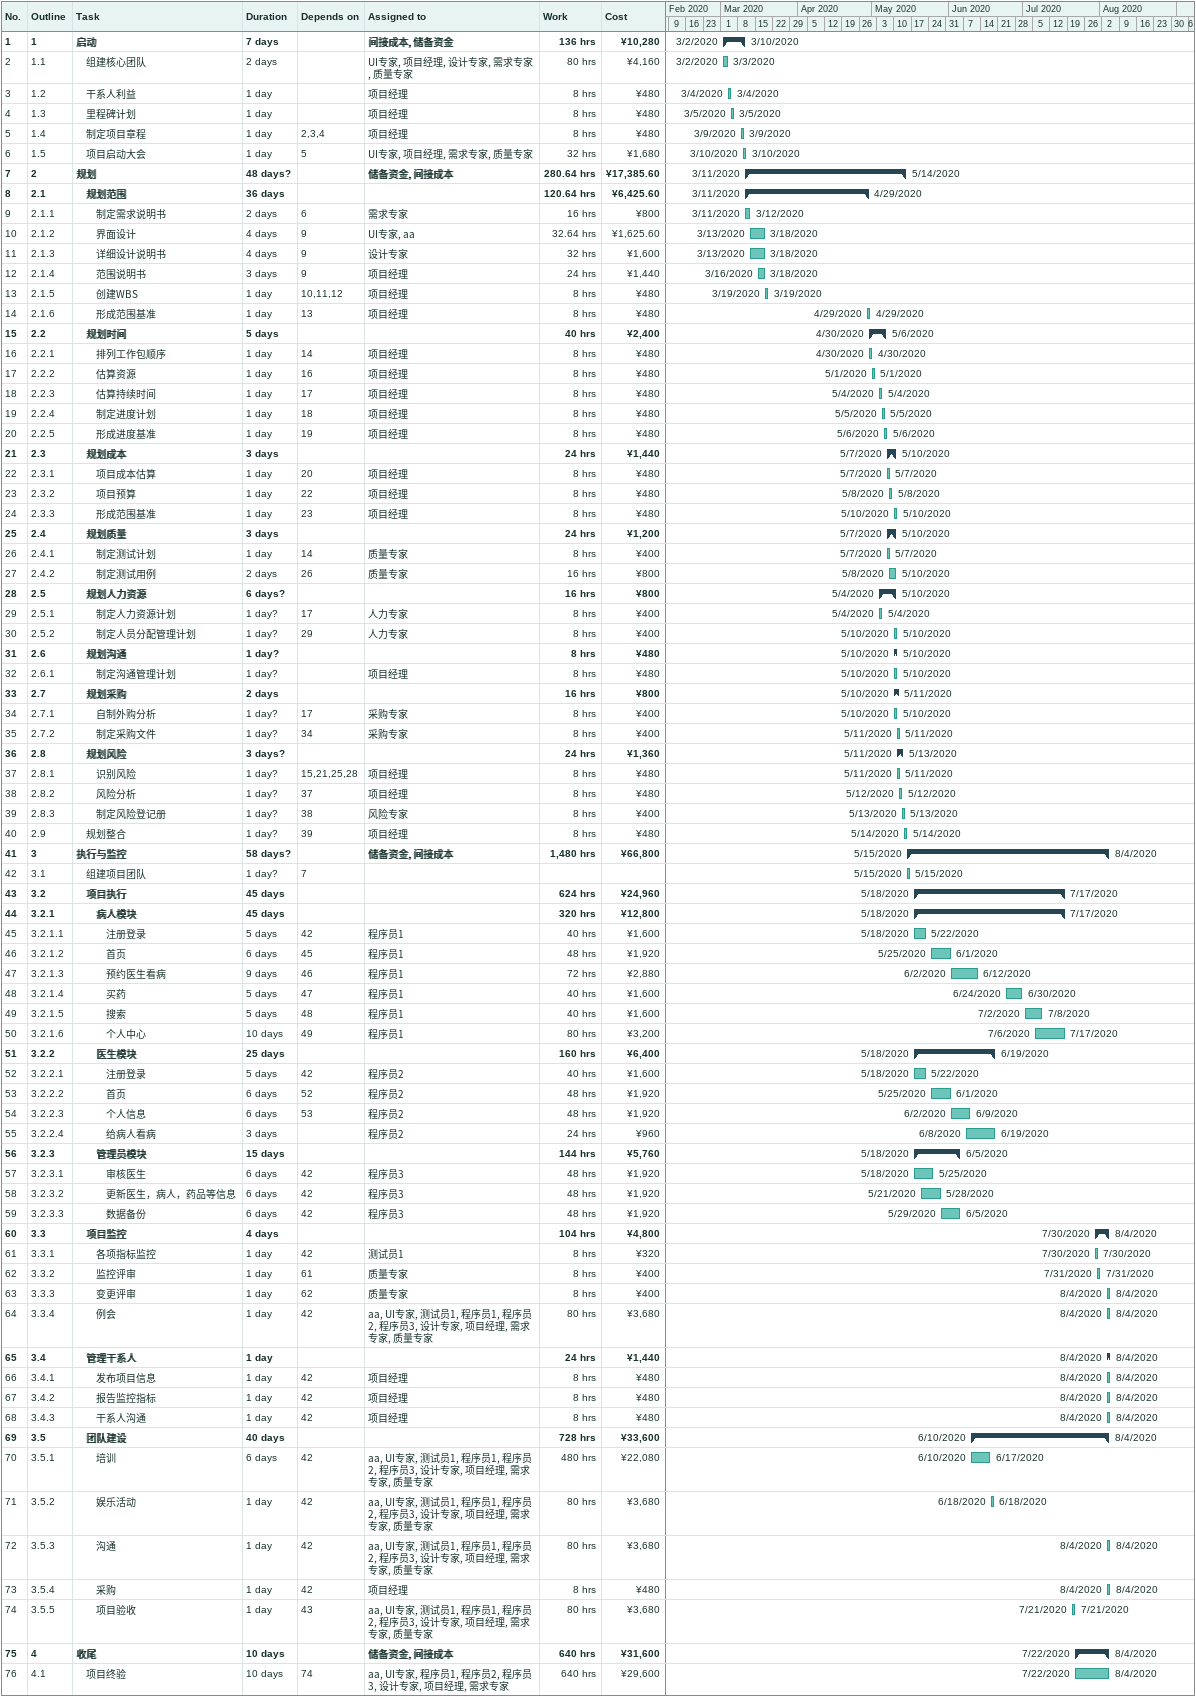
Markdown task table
| ID | WBS | Task | Duration | Start | Finish | Predecessors | Resources | Work (h) | Cost (¥) |
|---|---|---|---|---|---|---|---|---|---|
| 1 | 1 | **启动** | 7d | 2020-03-02 | 2020-03-10 |  | 间接成本, 储备资金 | 136 | 10280 |
| 2 | 1.1 | 组建核心团队 | 2d | 2020-03-02 | 2020-03-03 |  | UI专家, 项目经理, 设计专家, 需求专家, 质量专家 | 80 | 4160 |
| 3 | 1.2 | 干系人利益 | 1d | 2020-03-04 | 2020-03-04 |  | 项目经理 | 8 | 480 |
| 4 | 1.3 | 里程碑计划 | 1d | 2020-03-05 | 2020-03-05 |  | 项目经理 | 8 | 480 |
| 5 | 1.4 | 制定项目章程 | 1d | 2020-03-09 | 2020-03-09 | 2, 3, 4 | 项目经理 | 8 | 480 |
| 6 | 1.5 | 项目启动大会 | 1d | 2020-03-10 | 2020-03-10 | 5 | UI专家, 项目经理, 需求专家, 质量专家 | 32 | 1680 |
| 7 | 2 | **规划** | 48d? | 2020-03-11 | 2020-05-14 |  | 储备资金, 间接成本 | 280.64 | 17385.60 |
| 8 | 2.1 | **规划范围** | 36d | 2020-03-11 | 2020-04-29 |  |  | 120.64 | 6425.60 |
| 9 | 2.1.1 | 制定需求说明书 | 2d | 2020-03-11 | 2020-03-12 | 6 | 需求专家 | 16 | 800 |
| 10 | 2.1.2 | 界面设计 | 4d | 2020-03-13 | 2020-03-18 | 9 | UI专家, aa | 32.64 | 1625.60 |
| 11 | 2.1.3 | 详细设计说明书 | 4d | 2020-03-13 | 2020-03-18 | 9 | 设计专家 | 32 | 1600 |
| 12 | 2.1.4 | 范围说明书 | 3d | 2020-03-16 | 2020-03-18 | 9 | 项目经理 | 24 | 1440 |
| 13 | 2.1.5 | 创建WBS | 1d | 2020-03-19 | 2020-03-19 | 10, 11, 12 | 项目经理 | 8 | 480 |
| 14 | 2.1.6 | 形成范围基准 | 1d | 2020-04-29 | 2020-04-29 | 13 | 项目经理 | 8 | 480 |
| 15 | 2.2 | **规划时间** | 5d | 2020-04-30 | 2020-05-06 |  |  | 40 | 2400 |
| 16 | 2.2.1 | 排列工作包顺序 | 1d | 2020-04-30 | 2020-04-30 | 14 | 项目经理 | 8 | 480 |
| 17 | 2.2.2 | 估算资源 | 1d | 2020-05-01 | 2020-05-01 | 16 | 项目经理 | 8 | 480 |
| 18 | 2.2.3 | 估算持续时间 | 1d | 2020-05-04 | 2020-05-04 | 17 | 项目经理 | 8 | 480 |
| 19 | 2.2.4 | 制定进度计划 | 1d | 2020-05-05 | 2020-05-05 | 18 | 项目经理 | 8 | 480 |
| 20 | 2.2.5 | 形成进度基准 | 1d | 2020-05-06 | 2020-05-06 | 19 | 项目经理 | 8 | 480 |
| 21 | 2.3 | **规划成本** | 3d | 2020-05-07 | 2020-05-10 |  |  | 24 | 1440 |
| 22 | 2.3.1 | 项目成本估算 | 1d | 2020-05-07 | 2020-05-07 | 20 | 项目经理 | 8 | 480 |
| 23 | 2.3.2 | 项目预算 | 1d | 2020-05-08 | 2020-05-08 | 22 | 项目经理 | 8 | 480 |
| 24 | 2.3.3 | 形成范围基准 | 1d | 2020-05-10 | 2020-05-10 | 23 | 项目经理 | 8 | 480 |
| 25 | 2.4 | **规划质量** | 3d | 2020-05-07 | 2020-05-10 |  |  | 24 | 1200 |
| 26 | 2.4.1 | 制定测试计划 | 1d | 2020-05-07 | 2020-05-07 | 14 | 质量专家 | 8 | 400 |
| 27 | 2.4.2 | 制定测试用例 | 2d | 2020-05-08 | 2020-05-10 | 26 | 质量专家 | 16 | 800 |
| 28 | 2.5 | **规划人力资源** | 6d? | 2020-05-04 | 2020-05-10 |  |  | 16 | 800 |
| 29 | 2.5.1 | 制定人力资源计划 | 1d? | 2020-05-04 | 2020-05-04 | 17 | 人力专家 | 8 | 400 |
| 30 | 2.5.2 | 制定人员分配管理计划 | 1d? | 2020-05-10 | 2020-05-10 | 29 | 人力专家 | 8 | 400 |
| 31 | 2.6 | **规划沟通** | 1d? | 2020-05-10 | 2020-05-10 |  |  | 8 | 480 |
| 32 | 2.6.1 | 制定沟通管理计划 | 1d? | 2020-05-10 | 2020-05-10 |  | 项目经理 | 8 | 480 |
| 33 | 2.7 | **规划采购** | 2d | 2020-05-10 | 2020-05-11 |  |  | 16 | 800 |
| 34 | 2.7.1 | 自制外购分析 | 1d? | 2020-05-10 | 2020-05-10 | 17 | 采购专家 | 8 | 400 |
| 35 | 2.7.2 | 制定采购文件 | 1d? | 2020-05-11 | 2020-05-11 | 34 | 采购专家 | 8 | 400 |
| 36 | 2.8 | **规划风险** | 3d? | 2020-05-11 | 2020-05-13 |  |  | 24 | 1360 |
| 37 | 2.8.1 | 识别风险 | 1d? | 2020-05-11 | 2020-05-11 | 15, 21, 25, 28 | 项目经理 | 8 | 480 |
| 38 | 2.8.2 | 风险分析 | 1d? | 2020-05-12 | 2020-05-12 | 37 | 项目经理 | 8 | 480 |
| 39 | 2.8.3 | 制定风险登记册 | 1d? | 2020-05-13 | 2020-05-13 | 38 | 风险专家 | 8 | 400 |
| 40 | 2.9 | 规划整合 | 1d? | 2020-05-14 | 2020-05-14 | 39 | 项目经理 | 8 | 480 |
| 41 | 3 | **执行与监控** | 58d? | 2020-05-15 | 2020-08-04 |  | 储备资金, 间接成本 | 1480 | 66800 |
| 42 | 3.1 | 组建项目团队 | 1d? | 2020-05-15 | 2020-05-15 | 7 |  |  |  |
| 43 | 3.2 | **项目执行** | 45d | 2020-05-18 | 2020-07-17 |  |  | 624 | 24960 |
| 44 | 3.2.1 | **病人模块** | 45d | 2020-05-18 | 2020-07-17 |  |  | 320 | 12800 |
| 45 | 3.2.1.1 | 注册登录 | 5d | 2020-05-18 | 2020-05-22 | 42 | 程序员1 | 40 | 1600 |
| 46 | 3.2.1.2 | 首页 | 6d | 2020-05-25 | 2020-06-01 | 45 | 程序员1 | 48 | 1920 |
| 47 | 3.2.1.3 | 预约医生看病 | 9d | 2020-06-02 | 2020-06-12 | 46 | 程序员1 | 72 | 2880 |
| 48 | 3.2.1.4 | 买药 | 5d | 2020-06-24 | 2020-06-30 | 47 | 程序员1 | 40 | 1600 |
| 49 | 3.2.1.5 | 搜索 | 5d | 2020-07-02 | 2020-07-08 | 48 | 程序员1 | 40 | 1600 |
| 50 | 3.2.1.6 | 个人中心 | 10d | 2020-07-06 | 2020-07-17 | 49 | 程序员1 | 80 | 3200 |
| 51 | 3.2.2 | **医生模块** | 25d | 2020-05-18 | 2020-06-19 |  |  | 160 | 6400 |
| 52 | 3.2.2.1 | 注册登录 | 5d | 2020-05-18 | 2020-05-22 | 42 | 程序员2 | 40 | 1600 |
| 53 | 3.2.2.2 | 首页 | 6d | 2020-05-25 | 2020-06-01 | 52 | 程序员2 | 48 | 1920 |
| 54 | 3.2.2.3 | 个人信息 | 6d | 2020-06-02 | 2020-06-09 | 53 | 程序员2 | 48 | 1920 |
| 55 | 3.2.2.4 | 给病人看病 | 3d | 2020-06-08 | 2020-06-19 |  | 程序员2 | 24 | 960 |
| 56 | 3.2.3 | **管理员模块** | 15d | 2020-05-18 | 2020-06-05 |  |  | 144 | 5760 |
| 57 | 3.2.3.1 | 审核医生 | 6d | 2020-05-18 | 2020-05-25 | 42 | 程序员3 | 48 | 1920 |
| 58 | 3.2.3.2 | 更新医生，病人，药品等信息 | 6d | 2020-05-21 | 2020-05-28 | 42 | 程序员3 | 48 | 1920 |
| 59 | 3.2.3.3 | 数据备份 | 6d | 2020-05-29 | 2020-06-05 | 42 | 程序员3 | 48 | 1920 |
| 60 | 3.3 | **项目监控** | 4d | 2020-07-30 | 2020-08-04 |  |  | 104 | 4800 |
| 61 | 3.3.1 | 各项指标监控 | 1d | 2020-07-30 | 2020-07-30 | 42 | 测试员1 | 8 | 320 |
| 62 | 3.3.2 | 监控评审 | 1d | 2020-07-31 | 2020-07-31 | 61 | 质量专家 | 8 | 400 |
| 63 | 3.3.3 | 变更评审 | 1d | 2020-08-04 | 2020-08-04 | 62 | 质量专家 | 8 | 400 |
| 64 | 3.3.4 | 例会 | 1d | 2020-08-04 | 2020-08-04 | 42 | aa, UI专家, 测试员1, 程序员1, 程序员2, 程序员3, 设计专家, 项目经理, 需求专家, 质量专家 | 80 | 3680 |
| 65 | 3.4 | **管理干系人** | 1d | 2020-08-04 | 2020-08-04 |  |  | 24 | 1440 |
| 66 | 3.4.1 | 发布项目信息 | 1d | 2020-08-04 | 2020-08-04 | 42 | 项目经理 | 8 | 480 |
| 67 | 3.4.2 | 报告监控指标 | 1d | 2020-08-04 | 2020-08-04 | 42 | 项目经理 | 8 | 480 |
| 68 | 3.4.3 | 干系人沟通 | 1d | 2020-08-04 | 2020-08-04 | 42 | 项目经理 | 8 | 480 |
| 69 | 3.5 | **团队建设** | 40d | 2020-06-10 | 2020-08-04 |  |  | 728 | 33600 |
| 70 | 3.5.1 | 培训 | 6d | 2020-06-10 | 2020-06-17 | 42 | aa, UI专家, 测试员1, 程序员1, 程序员2, 程序员3, 设计专家, 项目经理, 需求专家, 质量专家 | 480 | 22080 |
| 71 | 3.5.2 | 娱乐活动 | 1d | 2020-06-18 | 2020-06-18 | 42 | aa, UI专家, 测试员1, 程序员1, 程序员2, 程序员3, 设计专家, 项目经理, 需求专家, 质量专家 | 80 | 3680 |
| 72 | 3.5.3 | 沟通 | 1d | 2020-08-04 | 2020-08-04 | 42 | aa, UI专家, 测试员1, 程序员1, 程序员2, 程序员3, 设计专家, 项目经理, 需求专家, 质量专家 | 80 | 3680 |
| 73 | 3.5.4 | 采购 | 1d | 2020-08-04 | 2020-08-04 | 42 | 项目经理 | 8 | 480 |
| 74 | 3.5.5 | 项目验收 | 1d | 2020-07-21 | 2020-07-21 | 43 | aa, UI专家, 测试员1, 程序员1, 程序员2, 程序员3, 设计专家, 项目经理, 需求专家, 质量专家 | 80 | 3680 |
| 75 | 4 | **收尾** | 10d | 2020-07-22 | 2020-08-04 |  | 储备资金, 间接成本 | 640 | 31600 |
| 76 | 4.1 | 项目终验 | 10d | 2020-07-22 | 2020-08-04 | 74 | aa, UI专家, 程序员1, 程序员2, 程序员3, 设计专家, 项目经理, 需求专家 | 640 | 29600 |
